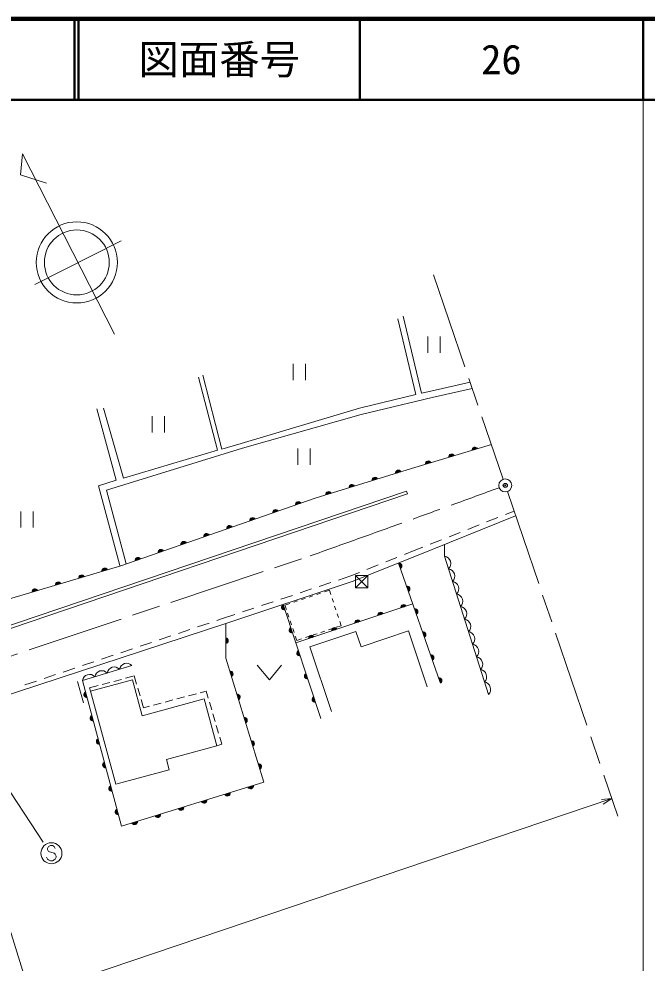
# Model space of a CAD drawing. Units: millimetres, scale not verified. Extents: x 40000 to 680000, y 20000 to 380000.
# Drawn here: x 501858 to 579500, y 263331 to 380000 of the extents above; entities that cross this region are included whole.
import ezdxf
from ezdxf.enums import TextEntityAlignment as Align

# ---------------------------------------------------------------- set-up
doc = ezdxf.new("R2010")
doc.units = ezdxf.units.MM
doc.header["$LTSCALE"] = 1000
doc.header["$PDMODE"] = 32
doc.header["$PDSIZE"] = 500
doc.linetypes.add('CHAIN', pattern=[18.5, 12, -1.5, 3.5, -1.5])
for name, color, linetype, lineweight in [('M-BGD', 7, 'Continuous', 13), ('M-BMK', 2, 'CHAIN', 13), ('M-BMK-ROW', 30, 'Continuous', 13), ('M-BMK-SRVR', 3, 'Continuous', 13), ('M-STR-HTXT', 7, 'Continuous', 13), ('M-STR-STRC', 7, 'Continuous', 13), ('M-TTL', 2, 'Continuous', 140), ('M-TTL-BAND', 7, 'Continuous', 13), ('M-TTL-LINE', 7, 'Continuous', 50)]:
    doc.layers.add(name, color=color, linetype=linetype, lineweight=lineweight)
doc.layers.add('M-OTRS', color=6, linetype='Continuous')
doc.layers.add('M-TTL-TXT', color=7, linetype='Continuous')
doc.styles.add('ＭＳ ゴシック', font='')
doc.styles.get('ＭＳ ゴシック').set_extended_font_data('MS Gothic')

msp = doc.modelspace()

# ---------------------------------------------------------------- linework, layer by layer
at = {"layer": 'M-BGD'}
for p, q in [((549355, 343271), (551607, 333740)), ((550917, 333576), (548700, 342943)), ((552403, 340742), (552403, 338742)), ((553903, 340742), (553903, 338742)), ((535768, 337373), (535768, 335373)), ((537268, 337373), (537268, 335373)), ((526405, 326707), (524055, 335726)), ((524596, 335986), (526959, 326823)), ((513896, 322992), (511491, 331824)), ((512334, 331917), (514801, 323271)), ((518343, 330898), (518343, 328898)), ((519843, 330898), (519843, 328898)), ((514801, 323271), (526405, 326707)), ((536347, 326898), (536347, 324898)), ((537847, 326898), (537847, 324898)), ((502116, 319143), (502116, 317143)), ((503616, 319143), (503616, 317143)), ((563049, 319186), (561991, 318767)), ((558738, 317478), (557343, 316925)), ((561062, 318399), (559667, 317846)), ((556413, 316556), (555019, 316004)), ((554089, 315635), (552695, 315083)), ((550708, 314295), (549517, 313822)), ((551765, 314714), (550708, 314295)), ((548588, 313453), (547194, 312898)), ((548783, 312763), (553932, 297989)), ((543942, 311605), (542751, 311132)), ((546265, 312529), (544871, 311975)), ((540403, 310351), (538980, 309878)), ((542751, 311132), (541352, 310667)), ((538031, 309562), (536607, 309089)), ((539624, 309188), (540238, 309392)), ((540411, 308870), (540238, 309392)), ((535658, 308774), (534235, 308300)), ((535828, 307925), (536303, 308083)), ((536777, 308241), (537252, 308399)), ((537726, 308556), (538201, 308714)), ((538675, 308872), (539149, 309030)), ((540727, 307921), (540569, 308395)), ((530914, 307196), (529490, 306723)), ((533286, 307985), (531863, 307512)), ((534502, 307641), (539181, 293570)), ((534740, 307564), (535354, 307768)), ((534913, 307042), (534740, 307564)), ((536080, 302897), (550545, 307706)), ((541042, 306972), (540885, 307446)), ((527142, 305942), (526309, 305662)), ((528541, 306407), (527142, 305942)), ((535229, 306093), (535071, 306567)), ((541358, 306023), (541200, 306497)), ((522991, 304549), (521569, 304072)), ((525361, 305344), (523939, 304867)), ((535544, 305144), (535387, 305618)), ((535860, 304195), (535702, 304669)), ((540601, 304665), (540126, 304507)), ((541689, 305026), (541075, 304822)), ((541689, 305026), (541516, 305548)), ((520621, 303754), (519199, 303276)), ((536191, 303198), (536018, 303720)), ((536805, 303402), (536191, 303198)), ((537754, 303718), (537280, 303560)), ((538703, 304033), (538229, 303876)), ((539652, 304349), (539178, 304191)), ((543512, 304314), (544143, 302416)), ((544143, 302416), (550027, 304372)), ((550027, 304372), (552319, 297478)), ((518251, 302958), (516829, 302481)), ((513511, 301367), (512088, 300890)), ((515881, 302163), (514459, 301686)), ((511140, 300572), (509718, 300095)), ((515825, 300087), (509719, 298262)), ((531319, 300135), (532819, 298335)), ((532819, 298335), (534319, 300135)), ((506400, 298981), (504978, 298504)), ((508770, 299777), (507348, 299300)), ((516105, 298807), (515031, 298520)), ((516402, 297804), (516105, 298807)), ((504030, 298186), (502608, 297709)), ((509087, 298145), (509836, 295501)), ((511649, 297619), (510575, 297333)), ((513098, 298005), (512132, 297748)), ((514548, 298391), (513582, 298134)), ((510575, 297333), (510729, 296935)), ((516828, 296366), (516544, 297324)), ((523797, 296609), (522830, 296354)), ((525010, 296930), (524280, 296737)), ((525269, 296048), (525010, 296930)), ((517267, 294884), (516970, 295886)), ((519446, 295460), (518479, 295204)), ((520896, 295843), (519930, 295587)), ((522347, 296226), (521380, 295970)), ((525693, 294609), (525410, 295569)), ((517996, 295076), (517267, 294884)), ((526117, 293171), (525834, 294130)), ((526540, 291732), (526258, 292691)), ((526941, 290371), (526682, 291252)), ((526325, 290187), (526941, 290371))]:
    msp.add_line(p, q, dxfattribs=at)
for points in [[(551607, 333740), (552760, 334015), (557624, 335115)], [(515134, 312669), (512704, 321773), (529488, 326966), (544158, 331130), (552943, 333224), (557887, 334342)], [(526959, 326823), (529315, 327555), (543953, 331916), (550917, 333576)], [(560255, 327391), (550377, 324460), (538480, 320775), (514471, 312439), (496070, 306967)], [(514350, 312460), (511718, 322318), (513896, 322992)], [(563245, 318611), (551019, 313652), (543045, 310482), (527418, 305286), (496512, 295162), (496231, 290747), (481058, 286297), (458058, 274041), (454096, 273623), (453437, 271947), (452673, 268624), (452541, 265513), (452681, 263204)], [(559888, 296510), (554473, 313602), (554443, 315041)], [(509719, 298262), (514531, 280241), (532142, 285669), (527434, 301025), (527418, 305286)], [(540479, 294422), (537819, 302421), (543512, 304314)]]:
    msp.add_lwpolyline(points, dxfattribs=at)
for points in [[(496032, 303481), (549756, 321663), (549879, 321299), (496156, 303117)], [(513849, 285437), (510729, 296935), (515906, 298340), (517111, 293899), (524755, 295973), (526325, 290187), (520082, 288493), (520427, 287222)]]:
    msp.add_lwpolyline(points, close=True, dxfattribs=at)
for centre, radius, start, end in [((558207, 326727), 354, 25.32482, 187.73), ((558207, 326727), 283, 27.54886, 185.50596), ((558207, 326727), 212, 31.29519, 181.75964), ((558207, 326727), 142, 39.00692, 174.04791), ((558207, 326727), 100, 49.32458, 163.73024), ((555331, 325873), 354, 25.32482, 187.73), ((555331, 325873), 283, 27.54886, 185.50596), ((555331, 325873), 212, 31.29519, 181.75964), ((555331, 325873), 142, 39.00692, 174.04791), ((555331, 325873), 100, 49.32458, 163.73024), ((552455, 325020), 354, 25.32482, 187.73), ((552455, 325020), 283, 27.54886, 185.50596), ((552455, 325020), 212, 31.29519, 181.75964), ((552455, 325020), 142, 39.00692, 174.04791), ((552455, 325020), 100, 49.32458, 163.73024), ((545877, 323009), 354, 26.00697, 188.41215), ((545877, 323009), 283, 28.23101, 186.18811), ((545877, 323009), 212, 31.97733, 182.44178), ((548743, 323897), 354, 26.00697, 188.41215), ((548743, 323897), 283, 28.23101, 186.18811), ((548743, 323897), 212, 31.97733, 182.44178), ((548743, 323897), 142, 39.68906, 174.73005), ((548743, 323897), 100, 50.00673, 164.41239), ((543011, 322122), 354, 26.00697, 188.41215), ((543011, 322122), 283, 28.23101, 186.18811), ((543011, 322122), 212, 31.97733, 182.44178), ((543011, 322122), 142, 39.68906, 174.73005), ((543011, 322122), 100, 50.00673, 164.41239), ((545877, 323009), 142, 39.68906, 174.73005), ((545877, 323009), 100, 50.00673, 164.41239), ((540146, 321234), 354, 26.00697, 188.41215), ((540146, 321234), 283, 28.23101, 186.18811), ((540146, 321234), 212, 31.97733, 182.44178), ((540146, 321234), 142, 39.68906, 174.73005), ((540146, 321234), 100, 50.00673, 164.41239), ((536412, 319999), 354, 27.94474, 190.34992), ((536412, 319999), 283, 30.16878, 188.12588), ((536412, 319999), 212, 33.91511, 184.37955), ((536412, 319999), 142, 41.62684, 176.66782), ((536412, 319999), 100, 51.9445, 166.35016), ((533578, 319015), 354, 27.94474, 190.34992), ((533578, 319015), 283, 30.16878, 188.12588), ((533578, 319015), 212, 33.91511, 184.37955), ((533578, 319015), 142, 41.62684, 176.66782), ((533578, 319015), 100, 51.9445, 166.35016), ((527910, 317048), 354, 27.94474, 190.34992), ((530744, 318032), 354, 27.94474, 190.34992), ((530744, 318032), 283, 30.16878, 188.12588), ((530744, 318032), 212, 33.91511, 184.37955), ((530744, 318032), 142, 41.62684, 176.66782), ((530744, 318032), 100, 51.9445, 166.35016), ((525076, 316064), 354, 27.94474, 190.34992), ((525076, 316064), 283, 30.16878, 188.12588), ((525076, 316064), 212, 33.91511, 184.37955), ((525076, 316064), 142, 41.62684, 176.66782), ((527910, 317048), 283, 30.16878, 188.12588), ((527910, 317048), 212, 33.91511, 184.37955), ((527910, 317048), 142, 41.62684, 176.66782), ((527910, 317048), 100, 51.9445, 166.35016), ((522242, 315080), 354, 27.94474, 190.34992), ((522242, 315080), 283, 30.16878, 188.12588), ((522242, 315080), 212, 33.91511, 184.37955), ((522242, 315080), 142, 41.62684, 176.66782), ((522242, 315080), 100, 51.9445, 166.35016), ((525076, 316064), 100, 51.9445, 166.35016), ((519408, 314096), 354, 27.94474, 190.34992), ((519408, 314096), 283, 30.16878, 188.12588), ((519408, 314096), 212, 33.91511, 184.37955), ((519408, 314096), 142, 41.62684, 176.66782), ((519408, 314096), 100, 51.9445, 166.35016), ((516574, 313112), 354, 27.94474, 190.34992), ((516574, 313112), 283, 30.16878, 188.12588), ((516574, 313112), 212, 33.91511, 184.37955), ((516574, 313112), 142, 41.62684, 176.66782), ((516574, 313112), 100, 51.9445, 166.35016), ((548847, 312410), 354, 298.02425, 100.42943), ((548847, 312410), 283, 300.24829, 98.20539), ((554325, 312700), 914, 314.51774, 80.6418), ((512475, 311789), 354, 25.35793, 187.76311), ((512475, 311789), 283, 27.58197, 185.53907), ((512475, 311789), 212, 31.3283, 181.79275), ((512475, 311789), 142, 39.04003, 174.08102), ((512475, 311789), 100, 49.35769, 163.76335), ((548847, 312410), 212, 303.99462, 94.45906), ((548847, 312410), 142, 311.70635, 86.74733), ((548847, 312410), 100, 322.02401, 76.42967), ((554817, 311146), 914, 314.51774, 80.6418), ((506723, 310078), 354, 25.35793, 187.76311), ((506723, 310078), 283, 27.58197, 185.53907), ((509599, 310933), 354, 25.35793, 187.76311), ((509599, 310933), 283, 27.58197, 185.53907), ((509599, 310933), 212, 31.3283, 181.79275), ((509599, 310933), 142, 39.04003, 174.08102), ((509599, 310933), 100, 49.35769, 163.76335), ((555309, 309592), 914, 314.51774, 80.6418), ((503848, 309223), 354, 25.35793, 187.76311), ((503848, 309223), 283, 27.58197, 185.53907), ((503848, 309223), 212, 31.3283, 181.79275), ((503848, 309223), 142, 39.04003, 174.08102), ((503848, 309223), 100, 49.35769, 163.76335), ((506723, 310078), 212, 31.3283, 181.79275), ((506723, 310078), 142, 39.04003, 174.08102), ((506723, 310078), 100, 49.35769, 163.76335), ((549835, 309577), 354, 298.02425, 100.42943), ((549835, 309577), 283, 300.24829, 98.20539), ((549835, 309577), 212, 303.99462, 94.45906), ((549835, 309577), 142, 311.70635, 86.74733), ((549835, 309577), 100, 322.02401, 76.42967), ((555801, 308038), 914, 314.51774, 80.6418), ((534665, 307326), 354, 117.20129, 279.60647), ((534665, 307326), 283, 119.42533, 277.38243), ((534665, 307326), 212, 123.17166, 273.63611), ((534665, 307326), 142, 130.88339, 265.92438), ((534665, 307326), 100, 141.20105, 255.60671), ((549411, 307272), 354, 27.18946, 189.59464), ((549411, 307272), 283, 29.4135, 187.3706), ((549411, 307272), 212, 33.15982, 183.62427), ((549411, 307272), 142, 40.87155, 175.91254), ((549411, 307272), 100, 51.18922, 165.59488), ((550823, 306744), 354, 298.02425, 100.42943), ((550823, 306744), 283, 300.24829, 98.20539), ((550823, 306744), 212, 303.99462, 94.45906), ((550823, 306744), 142, 311.70635, 86.74733), ((550823, 306744), 100, 322.02401, 76.42967), ((556294, 306485), 914, 314.51774, 80.6418), ((543718, 305379), 354, 27.18946, 189.59464), ((546565, 306326), 354, 27.18946, 189.59464), ((546565, 306326), 283, 29.4135, 187.3706), ((546565, 306326), 212, 33.15982, 183.62427), ((546565, 306326), 142, 40.87155, 175.91254), ((546565, 306326), 100, 51.18922, 165.59488), ((556786, 304931), 914, 314.51774, 80.6418), ((535611, 304479), 354, 117.20129, 279.60647), ((535611, 304479), 283, 119.42533, 277.38243), ((535611, 304479), 212, 123.17166, 273.63611), ((535611, 304479), 142, 130.88339, 265.92438), ((535611, 304479), 100, 141.20105, 255.60671), ((540871, 304433), 354, 27.18946, 189.59464), ((540871, 304433), 283, 29.4135, 187.3706), ((540871, 304433), 212, 33.15982, 183.62427), ((540871, 304433), 142, 40.87155, 175.91254), ((540871, 304433), 100, 51.18922, 165.59488), ((543718, 305379), 283, 29.4135, 187.3706), ((543718, 305379), 212, 33.15982, 183.62427), ((543718, 305379), 142, 40.87155, 175.91254), ((543718, 305379), 100, 51.18922, 165.59488), ((527372, 303155), 354, 279.01422, 81.4194), ((527372, 303155), 283, 281.23826, 79.19536), ((527372, 303155), 212, 284.98459, 75.44904), ((538024, 303486), 354, 27.18946, 189.59464), ((538024, 303486), 283, 29.4135, 187.3706), ((538024, 303486), 212, 33.15982, 183.62427), ((538024, 303486), 142, 40.87155, 175.91254), ((538024, 303486), 100, 51.18922, 165.59488), ((551810, 303911), 354, 298.02425, 100.42943), ((551810, 303911), 283, 300.24829, 98.20539), ((551810, 303911), 212, 303.99462, 94.45906), ((551810, 303911), 142, 311.70635, 86.74733), ((551810, 303911), 100, 322.02401, 76.42967), ((557278, 303377), 914, 314.51774, 80.6418), ((527372, 303155), 142, 292.69632, 67.73731), ((527372, 303155), 100, 303.01398, 57.41964), ((557771, 301823), 914, 314.51774, 80.6418), ((536558, 301633), 354, 117.20129, 279.60647), ((536558, 301633), 283, 119.42533, 277.38243), ((536558, 301633), 212, 123.17166, 273.63611), ((536558, 301633), 142, 130.88339, 265.92438), ((536558, 301633), 100, 141.20105, 255.60671), ((552798, 301078), 354, 298.02425, 100.42943), ((552798, 301078), 283, 300.24829, 98.20539), ((552798, 301078), 212, 303.99462, 94.45906), ((552798, 301078), 142, 311.70635, 86.74733), ((552798, 301078), 100, 322.02401, 76.42967), ((558263, 300270), 914, 314.51774, 80.6418), ((513645, 299034), 885, 42.41327, 170.86434), ((515172, 299490), 885, 42.41327, 170.86434), ((510592, 298121), 885, 42.41327, 170.86434), ((512119, 298578), 885, 42.41327, 170.86434), ((527977, 299067), 354, 295.8444, 98.24958), ((527977, 299067), 283, 298.06844, 96.02554), ((527977, 299067), 212, 301.81477, 92.27922), ((527977, 299067), 142, 309.5265, 84.56749), ((527977, 299067), 100, 319.84416, 74.24982), ((537505, 298786), 354, 117.20129, 279.60647), ((537505, 298786), 283, 119.42533, 277.38243), ((537505, 298786), 212, 123.17166, 273.63611), ((537505, 298786), 142, 130.88339, 265.92438), ((537505, 298786), 100, 141.20105, 255.60671), ((558755, 298716), 914, 314.51774, 80.6418), ((553785, 298245), 354, 298.02425, 100.42943), ((553785, 298245), 283, 300.24829, 98.20539), ((553785, 298245), 212, 303.99462, 94.45906), ((553785, 298245), 142, 311.70635, 86.74733), ((553785, 298245), 100, 322.02401, 76.42967), ((559247, 297162), 914, 314.51774, 80.6418), ((510242, 296511), 354, 113.74735, 276.15252), ((510242, 296511), 283, 115.97138, 273.92849), ((510242, 296511), 212, 119.71771, 270.18216), ((510242, 296511), 142, 127.42944, 262.47043), ((510242, 296511), 100, 137.7471, 252.15277), ((528857, 296199), 354, 295.8444, 98.24958), ((528857, 296199), 283, 298.06844, 96.02554), ((528857, 296199), 212, 301.81477, 92.27922), ((528857, 296199), 142, 309.5265, 84.56749), ((528857, 296199), 100, 319.84416, 74.24982), ((538453, 295935), 354, 117.20129, 279.60647), ((538453, 295935), 283, 119.42533, 277.38243), ((538453, 295935), 212, 123.17166, 273.63611), ((538453, 295935), 142, 130.88339, 265.92438), ((538453, 295935), 100, 141.20105, 255.60671), ((511016, 293613), 354, 113.74735, 276.15252), ((511016, 293613), 283, 115.97138, 273.92849), ((511016, 293613), 212, 119.71771, 270.18216), ((511016, 293613), 142, 127.42944, 262.47043), ((511016, 293613), 100, 137.7471, 252.15277), ((529736, 293331), 354, 295.8444, 98.24958), ((529736, 293331), 283, 298.06844, 96.02554), ((529736, 293331), 212, 301.81477, 92.27922), ((529736, 293331), 142, 309.5265, 84.56749), ((529736, 293331), 100, 319.84416, 74.24982), ((511790, 290714), 354, 113.74735, 276.15252), ((511790, 290714), 283, 115.97138, 273.92849), ((511790, 290714), 212, 119.71771, 270.18216), ((511790, 290714), 142, 127.42944, 262.47043), ((511790, 290714), 100, 137.7471, 252.15277), ((530616, 290463), 354, 295.8444, 98.24958), ((530616, 290463), 283, 298.06844, 96.02554), ((530616, 290463), 212, 301.81477, 92.27922), ((530616, 290463), 142, 309.5265, 84.56749), ((530616, 290463), 100, 319.84416, 74.24982), ((512564, 287816), 354, 113.74735, 276.15252), ((512564, 287816), 283, 115.97138, 273.92849), ((512564, 287816), 212, 119.71771, 270.18216), ((512564, 287816), 142, 127.42944, 262.47043), ((512564, 287816), 100, 137.7471, 252.15277), ((531495, 287594), 354, 295.8444, 98.24958), ((531495, 287594), 283, 298.06844, 96.02554), ((531495, 287594), 212, 301.81477, 92.27922), ((531495, 287594), 142, 309.5265, 84.56749), ((531495, 287594), 100, 319.84416, 74.24982), ((513338, 284918), 354, 113.74735, 276.15252), ((513338, 284918), 283, 115.97138, 273.92849), ((513338, 284918), 212, 119.71771, 270.18216), ((513338, 284918), 142, 127.42944, 262.47043), ((513338, 284918), 100, 137.7471, 252.15277), ((530488, 285215), 354, 205.92688, 8.33206), ((530488, 285215), 283, 208.15092, 6.10802), ((530488, 285215), 212, 211.89724, 2.36169), ((530488, 285215), 142, 219.60897, 354.64996), ((530488, 285215), 100, 229.92664, 344.3323), ((527621, 284332), 354, 205.92688, 8.33206), ((527621, 284332), 283, 208.15092, 6.10802), ((527621, 284332), 212, 211.89724, 2.36169), ((527621, 284332), 142, 219.60897, 354.64996), ((527621, 284332), 100, 229.92664, 344.3323), ((514112, 282019), 354, 113.74735, 276.15252), ((521887, 282565), 354, 205.92688, 8.33206), ((521887, 282565), 283, 208.15092, 6.10802), ((521887, 282565), 212, 211.89724, 2.36169), ((521887, 282565), 142, 219.60897, 354.64996), ((521887, 282565), 100, 229.92664, 344.3323), ((524754, 283448), 354, 205.92688, 8.33206), ((524754, 283448), 283, 208.15092, 6.10802), ((524754, 283448), 212, 211.89724, 2.36169), ((524754, 283448), 142, 219.60897, 354.64996), ((524754, 283448), 100, 229.92664, 344.3323), ((514112, 282019), 283, 115.97138, 273.92849), ((514112, 282019), 212, 119.71771, 270.18216), ((514112, 282019), 142, 127.42944, 262.47043), ((514112, 282019), 100, 137.7471, 252.15277), ((519020, 281681), 354, 205.92688, 8.33206), ((519020, 281681), 283, 208.15092, 6.10802), ((519020, 281681), 212, 211.89724, 2.36169), ((519020, 281681), 142, 219.60897, 354.64996), ((519020, 281681), 100, 229.92664, 344.3323), ((516153, 280797), 354, 205.92688, 8.33206), ((516153, 280797), 283, 208.15092, 6.10802), ((516153, 280797), 212, 211.89724, 2.36169), ((516153, 280797), 142, 219.60897, 354.64996), ((516153, 280797), 100, 229.92664, 344.3323)]:
    msp.add_arc(centre, radius, start, end, dxfattribs=at)
at = {"layer": 'M-BMK'}
for p, q in [((553115, 348356), (561713, 323109)), ((562229, 321594), (575881, 281508)), ((468023, 290280), (537868, 313653))]:
    msp.add_line(p, q, dxfattribs=at)
msp.add_arc((-289308, 2643485), 2472314, 289.54674, 290.12205, dxfattribs=at)
at = {"layer": 'M-BMK-ROW'}
for p, q in [((543476, 309717), (543476, 311217)), ((543476, 311217), (544976, 311217)), ((543476, 311217), (544976, 309717)), ((544976, 311217), (543476, 309717)), ((544976, 311217), (544976, 309717)), ((544976, 309717), (543476, 309717))]:
    msp.add_line(p, q, dxfattribs=at)
at = {"layer": 'M-BMK-SRVR'}
for p, q in [((502321, 363306), (502057, 360720)), ((513661, 341026), (502321, 363306)), ((502057, 360720), (505257, 359715)), ((503820, 347179), (514485, 352565))]:
    msp.add_line(p, q, dxfattribs=at)
for centre, radius in [((509019, 349911), 5016), ((509019, 349911), 4013), ((561971, 322351), 800)]:
    msp.add_circle(centre, radius, dxfattribs=at)
at = {"layer": 'M-OTRS'}
msp.add_point((561971, 322351), dxfattribs=at)
at = {"layer": 'M-STR-HTXT'}
for p, q in [((405245, 226302), (575146, 283666)), ((575146, 283666), (573862, 283562)), ((575146, 283666), (574062, 282970))]:
    msp.add_line(p, q, dxfattribs=at)
at = {"layer": 'M-STR-STRC'}
for p, q in [((494110, 294644), (504850, 278290)), ((492544, 293458), (503915, 257345)), ((505528, 277732), (505409, 277495)), ((505764, 277850), (505528, 277732)), ((506000, 277850), (505764, 277850)), ((506237, 277732), (506000, 277850)), ((506355, 277495), (506237, 277732)), ((505409, 277495), (505409, 277377)), ((505409, 277377), (505528, 277141)), ((505528, 277141), (506237, 276905)), ((506237, 276905), (506355, 276786)), ((506355, 276786), (506473, 276550)), ((506473, 276550), (506473, 276432)), ((505409, 276195), (505291, 276432)), ((505528, 276077), (505409, 276195)), ((505764, 275959), (505528, 276077)), ((506000, 275959), (505764, 275959)), ((506237, 276077), (506000, 275959)), ((506355, 276195), (506237, 276077)), ((506473, 276432), (506355, 276195))]:
    msp.add_line(p, q, dxfattribs=at)
msp.add_circle((505882, 276905), 1300, dxfattribs=at)
at = {"layer": 'M-TTL'}
msp.add_line((680000, 380000), (40000, 380000), dxfattribs=at)
at = {"layer": 'M-TTL-BAND'}
msp.add_line((579000, 20000), (579000, 370000), dxfattribs=at)
at = {"layer": 'M-TTL-LINE'}
for p, q in [((508747, 380000), (508747, 370000)), ((509247, 380000), (509247, 370000)), ((543997, 380000), (543997, 370000)), ((579000, 380000), (579000, 370000)), ((40000, 370000), (680000, 370000))]:
    msp.add_line(p, q, dxfattribs=at)

# ---------------------------------------------------------------- texts
at = {"layer": 'M-TTL-TXT', "style": 'ＭＳ ゴシック'}
for s, p in [('図面番号', (526622, 375000)), ('26', (561497, 375000))]:
    msp.add_text(s, height=3666, dxfattribs=at).set_placement(p, align=Align.MIDDLE_CENTER)

doc.saveas('drawing.dxf')
